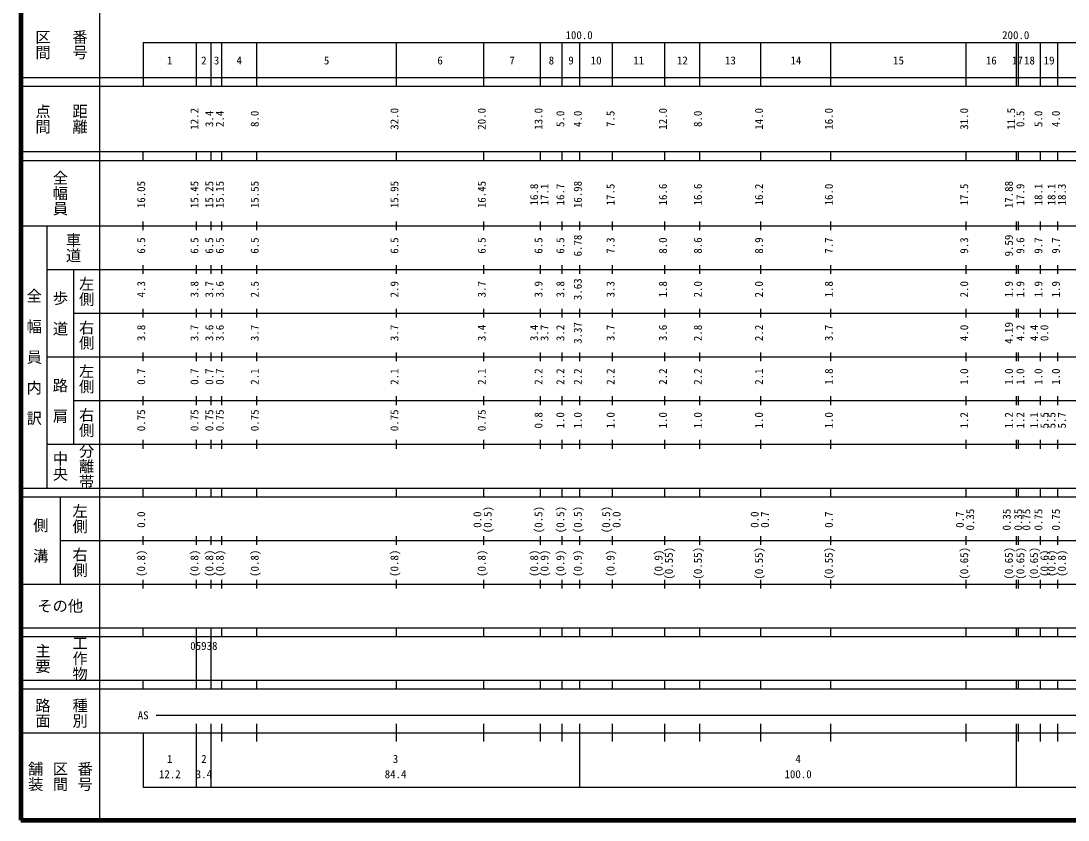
# Model space of a CAD drawing. Units: millimetres on the paper, enlarged 1000 times. Extents: x 40000 to 680000, y 20000 to 380000.
# Drawn here: x 40000 to 279833, y 20000 to 202909 of the extents above; entities that cross this region are included whole.
import ezdxf
from ezdxf.enums import TextEntityAlignment as Align

# ---------------------------------------------------------------- set-up
doc = ezdxf.new("R2010")
doc.units = ezdxf.units.MM
doc.header["$LTSCALE"] = 1000
doc.layers.add('M-TTL', color=2, linetype='Continuous', lineweight=140)
doc.layers.add('M-TTL-BAND', color=7, linetype='Continuous', lineweight=25)
doc.styles.add('@ＭＳ ゴシック', font='')
doc.styles.add('ＭＳ ゴシック', font='')
doc.styles.get('@ＭＳ ゴシック').set_extended_font_data('@MS Gothic')
doc.styles.get('ＭＳ ゴシック').set_extended_font_data('MS Gothic')

msp = doc.modelspace()

# ---------------------------------------------------------------- linework, layer by layer
at = {"layer": 'M-TTL'}
for p, q in [((40000, 380000), (40000, 20000)), ((40000, 20000), (680000, 20000))]:
    msp.add_line(p, q, dxfattribs=at)
at = {"layer": 'M-TTL-BAND'}
for p, q in [((58000, 370000), (58000, 20000)), ((68000, 198000), (579000, 198000)), ((68000, 198000), (68000, 188000)), ((80200, 188000), (80200, 198000)), ((83600, 188000), (83600, 198000)), ((86000, 188000), (86000, 198000)), ((94000, 188000), (94000, 198000)), ((126000, 188000), (126000, 198000)), ((146000, 188000), (146000, 198000)), ((159000, 188000), (159000, 198000)), ((164000, 188000), (164000, 198000)), ((168000, 188000), (168000, 198000)), ((175500, 188000), (175500, 198000)), ((187500, 188000), (187500, 198000)), ((195500, 188000), (195500, 198000)), ((209500, 188000), (209500, 198000)), ((225500, 188000), (225500, 198000)), ((256500, 188000), (256500, 198000)), ((268000, 188000), (268000, 198000)), ((268500, 188000), (268500, 198000)), ((273500, 188000), (273500, 198000)), ((277500, 188000), (277500, 198000)), ((40000, 190000), (579000, 190000)), ((40000, 188000), (579000, 188000)), ((40000, 173000), (579000, 173000)), ((68000, 171000), (68000, 173000)), ((80200, 171000), (80200, 173000)), ((83600, 171000), (83600, 173000)), ((86000, 171000), (86000, 173000)), ((94000, 171000), (94000, 173000)), ((126000, 171000), (126000, 173000)), ((146000, 171000), (146000, 173000)), ((159000, 171000), (159000, 173000)), ((164000, 171000), (164000, 173000)), ((168000, 171000), (168000, 173000)), ((175500, 171000), (175500, 173000)), ((187500, 171000), (187500, 173000)), ((195500, 171000), (195500, 173000)), ((209500, 171000), (209500, 173000)), ((225500, 171000), (225500, 173000)), ((256500, 171000), (256500, 173000)), ((268000, 171000), (268000, 173000)), ((268500, 171000), (268500, 173000)), ((273500, 171000), (273500, 173000)), ((277500, 171000), (277500, 173000)), ((40000, 171000), (579000, 171000)), ((40000, 156000), (579000, 156000)), ((46000, 96000), (46000, 156000)), ((68000, 155000), (68000, 157000)), ((80200, 155000), (80200, 157000)), ((83600, 155000), (83600, 157000)), ((86000, 155000), (86000, 157000)), ((94000, 155000), (94000, 157000)), ((126000, 155000), (126000, 157000)), ((146000, 155000), (146000, 157000)), ((159000, 155000), (159000, 157000)), ((164000, 155000), (164000, 157000)), ((168000, 155000), (168000, 157000)), ((175500, 155000), (175500, 157000)), ((187500, 155000), (187500, 157000)), ((195500, 155000), (195500, 157000)), ((209500, 155000), (209500, 157000)), ((225500, 155000), (225500, 157000)), ((256500, 155000), (256500, 157000)), ((268000, 155000), (268000, 157000)), ((268500, 155000), (268500, 157000)), ((273500, 155000), (273500, 157000)), ((277500, 155000), (277500, 157000)), ((68000, 145000), (68000, 147000)), ((80200, 145000), (80200, 147000)), ((83600, 145000), (83600, 147000)), ((86000, 145000), (86000, 147000)), ((94000, 145000), (94000, 147000)), ((126000, 145000), (126000, 147000)), ((146000, 145000), (146000, 147000)), ((159000, 145000), (159000, 147000)), ((164000, 145000), (164000, 147000)), ((168000, 145000), (168000, 147000)), ((175500, 145000), (175500, 147000)), ((187500, 145000), (187500, 147000)), ((195500, 145000), (195500, 147000)), ((209500, 145000), (209500, 147000)), ((225500, 145000), (225500, 147000)), ((256500, 145000), (256500, 147000)), ((268000, 145000), (268000, 147000)), ((268500, 145000), (268500, 147000)), ((273500, 145000), (273500, 147000)), ((277500, 145000), (277500, 147000)), ((46000, 146000), (579000, 146000)), ((52000, 146000), (52000, 106000)), ((68000, 135000), (68000, 137000)), ((80200, 135000), (80200, 137000)), ((83600, 135000), (83600, 137000)), ((86000, 135000), (86000, 137000)), ((94000, 135000), (94000, 137000)), ((126000, 135000), (126000, 137000)), ((146000, 135000), (146000, 137000)), ((159000, 135000), (159000, 137000)), ((164000, 135000), (164000, 137000)), ((168000, 135000), (168000, 137000)), ((175500, 135000), (175500, 137000)), ((187500, 135000), (187500, 137000)), ((195500, 135000), (195500, 137000)), ((209500, 135000), (209500, 137000)), ((225500, 135000), (225500, 137000)), ((256500, 135000), (256500, 137000)), ((268000, 135000), (268000, 137000)), ((268500, 135000), (268500, 137000)), ((273500, 135000), (273500, 137000)), ((277500, 135000), (277500, 137000)), ((52000, 136000), (579000, 136000)), ((46000, 126000), (579000, 126000)), ((68000, 125000), (68000, 127000)), ((80200, 125000), (80200, 127000)), ((83600, 125000), (83600, 127000)), ((86000, 125000), (86000, 127000)), ((94000, 125000), (94000, 127000)), ((126000, 125000), (126000, 127000)), ((146000, 125000), (146000, 127000)), ((159000, 125000), (159000, 127000)), ((164000, 125000), (164000, 127000)), ((168000, 125000), (168000, 127000)), ((175500, 125000), (175500, 127000)), ((187500, 125000), (187500, 127000)), ((195500, 125000), (195500, 127000)), ((209500, 125000), (209500, 127000)), ((225500, 125000), (225500, 127000)), ((256500, 125000), (256500, 127000)), ((268000, 125000), (268000, 127000)), ((268500, 125000), (268500, 127000)), ((273500, 125000), (273500, 127000)), ((277500, 125000), (277500, 127000)), ((52000, 116000), (579000, 116000)), ((68000, 115000), (68000, 117000)), ((80200, 115000), (80200, 117000)), ((83600, 115000), (83600, 117000)), ((86000, 115000), (86000, 117000)), ((94000, 115000), (94000, 117000)), ((126000, 115000), (126000, 117000)), ((146000, 115000), (146000, 117000)), ((159000, 115000), (159000, 117000)), ((164000, 115000), (164000, 117000)), ((168000, 115000), (168000, 117000)), ((175500, 115000), (175500, 117000)), ((187500, 115000), (187500, 117000)), ((195500, 115000), (195500, 117000)), ((209500, 115000), (209500, 117000)), ((225500, 115000), (225500, 117000)), ((256500, 115000), (256500, 117000)), ((268000, 115000), (268000, 117000)), ((268500, 115000), (268500, 117000)), ((273500, 115000), (273500, 117000)), ((277500, 115000), (277500, 117000)), ((46000, 106000), (579000, 106000)), ((68000, 105000), (68000, 107000)), ((80200, 105000), (80200, 107000)), ((83600, 105000), (83600, 107000)), ((86000, 105000), (86000, 107000)), ((94000, 105000), (94000, 107000)), ((126000, 105000), (126000, 107000)), ((146000, 105000), (146000, 107000)), ((159000, 105000), (159000, 107000)), ((164000, 105000), (164000, 107000)), ((168000, 105000), (168000, 107000)), ((175500, 105000), (175500, 107000)), ((187500, 105000), (187500, 107000)), ((195500, 105000), (195500, 107000)), ((209500, 105000), (209500, 107000)), ((225500, 105000), (225500, 107000)), ((256500, 105000), (256500, 107000)), ((268000, 105000), (268000, 107000)), ((268500, 105000), (268500, 107000)), ((273500, 105000), (273500, 107000)), ((277500, 105000), (277500, 107000)), ((40000, 96000), (579000, 96000)), ((68000, 94000), (68000, 96000)), ((80200, 94000), (80200, 96000)), ((83600, 94000), (83600, 96000)), ((86000, 94000), (86000, 96000)), ((94000, 94000), (94000, 96000)), ((126000, 94000), (126000, 96000)), ((146000, 94000), (146000, 96000)), ((159000, 94000), (159000, 96000)), ((164000, 94000), (164000, 96000)), ((168000, 94000), (168000, 96000)), ((175500, 94000), (175500, 96000)), ((187500, 94000), (187500, 96000)), ((195500, 94000), (195500, 96000)), ((209500, 94000), (209500, 96000)), ((225500, 94000), (225500, 96000)), ((256500, 94000), (256500, 96000)), ((268000, 94000), (268000, 96000)), ((268500, 94000), (268500, 96000)), ((273500, 94000), (273500, 96000)), ((277500, 94000), (277500, 96000)), ((40000, 94000), (579000, 94000)), ((49000, 94000), (49000, 74000)), ((49000, 84000), (579000, 84000)), ((68000, 83000), (68000, 85000)), ((80200, 83000), (80200, 85000)), ((83600, 83000), (83600, 85000)), ((86000, 83000), (86000, 85000)), ((94000, 83000), (94000, 85000)), ((126000, 83000), (126000, 85000)), ((146000, 83000), (146000, 85000)), ((159000, 83000), (159000, 85000)), ((164000, 83000), (164000, 85000)), ((168000, 83000), (168000, 85000)), ((175500, 83000), (175500, 85000)), ((187500, 83000), (187500, 85000)), ((195500, 83000), (195500, 85000)), ((209500, 83000), (209500, 85000)), ((225500, 83000), (225500, 85000)), ((256500, 83000), (256500, 85000)), ((268000, 83000), (268000, 85000)), ((268500, 83000), (268500, 85000)), ((273500, 83000), (273500, 85000)), ((277500, 83000), (277500, 85000)), ((68000, 73000), (68000, 75000)), ((80200, 73000), (80200, 75000)), ((83600, 73000), (83600, 75000)), ((86000, 73000), (86000, 75000)), ((94000, 73000), (94000, 75000)), ((126000, 73000), (126000, 75000)), ((146000, 73000), (146000, 75000)), ((159000, 73000), (159000, 75000)), ((164000, 73000), (164000, 75000)), ((168000, 73000), (168000, 75000)), ((175500, 73000), (175500, 75000)), ((187500, 73000), (187500, 75000)), ((195500, 73000), (195500, 75000)), ((209500, 73000), (209500, 75000)), ((225500, 73000), (225500, 75000)), ((256500, 73000), (256500, 75000)), ((268000, 73000), (268000, 75000)), ((268500, 73000), (268500, 75000)), ((273500, 73000), (273500, 75000)), ((277500, 73000), (277500, 75000)), ((40000, 74000), (579000, 74000)), ((40000, 64000), (579000, 64000)), ((68000, 62000), (68000, 64000)), ((80200, 62000), (80200, 64000)), ((83600, 62000), (83600, 64000)), ((86000, 62000), (86000, 64000)), ((94000, 62000), (94000, 64000)), ((126000, 62000), (126000, 64000)), ((146000, 62000), (146000, 64000)), ((159000, 62000), (159000, 64000)), ((164000, 62000), (164000, 64000)), ((168000, 62000), (168000, 64000)), ((175500, 62000), (175500, 64000)), ((187500, 62000), (187500, 64000)), ((195500, 62000), (195500, 64000)), ((209500, 62000), (209500, 64000)), ((225500, 62000), (225500, 64000)), ((256500, 62000), (256500, 64000)), ((268000, 62000), (268000, 64000)), ((268500, 62000), (268500, 64000)), ((273500, 62000), (273500, 64000)), ((277500, 62000), (277500, 64000)), ((40000, 62000), (579000, 62000)), ((80200, 52000), (80200, 62000)), ((83600, 52000), (83600, 62000)), ((40000, 52000), (579000, 52000)), ((68000, 50000), (68000, 52000)), ((80200, 50000), (80200, 52000)), ((83600, 50000), (83600, 52000)), ((86000, 50000), (86000, 52000)), ((94000, 50000), (94000, 52000)), ((126000, 50000), (126000, 52000)), ((146000, 50000), (146000, 52000)), ((159000, 50000), (159000, 52000)), ((164000, 50000), (164000, 52000)), ((168000, 50000), (168000, 52000)), ((175500, 50000), (175500, 52000)), ((187500, 50000), (187500, 52000)), ((195500, 50000), (195500, 52000)), ((209500, 50000), (209500, 52000)), ((225500, 50000), (225500, 52000)), ((256500, 50000), (256500, 52000)), ((268000, 50000), (268000, 52000)), ((268500, 50000), (268500, 52000)), ((273500, 50000), (273500, 52000)), ((277500, 50000), (277500, 52000)), ((40000, 50000), (579000, 50000)), ((71000, 44000), (572000, 44000)), ((80200, 27500), (80200, 42000)), ((83600, 27500), (83600, 42000)), ((86000, 38000), (86000, 42000)), ((94000, 38000), (94000, 42000)), ((126000, 38000), (126000, 42000)), ((146000, 38000), (146000, 42000)), ((159000, 38000), (159000, 42000)), ((164000, 38000), (164000, 42000)), ((168000, 27500), (168000, 42000)), ((175500, 38000), (175500, 42000)), ((187500, 38000), (187500, 42000)), ((195500, 38000), (195500, 42000)), ((209500, 38000), (209500, 42000)), ((225500, 38000), (225500, 42000)), ((256500, 38000), (256500, 42000)), ((268000, 27500), (268000, 42000)), ((268500, 38000), (268500, 42000)), ((273500, 38000), (273500, 42000)), ((277500, 38000), (277500, 42000)), ((40000, 40000), (579000, 40000)), ((68000, 40000), (68000, 27500)), ((68000, 27500), (579000, 27500))]:
    msp.add_line(p, q, dxfattribs=at)

# ---------------------------------------------------------------- texts
at = {"layer": 'M-TTL-BAND', "style": '@ＭＳ ゴシック'}
for s, p in [('区間', (45000, 197500)), ('番号', (53500, 197500)), ('点間', (45000, 180500)), ('距離', (53500, 180500)), ('全幅員', (49000, 163500)), ('車道', (52000, 151000)), ('左側', (55000, 141000)), ('全\u3000幅\u3000員\u3000内\u3000訳', (43000, 126000)), ('歩\u3000道', (49000, 136000)), ('右側', (55000, 131000)), ('左側', (55000, 121000)), ('路\u3000肩', (49000, 116000)), ('右側', (55000, 111000)), ('分離帯', (55000, 101000)), ('中央', (49000, 101000)), ('左側', (53500, 89000)), ('側\u3000溝', (44500, 84000)), ('右側', (53500, 79000)), ('主要', (45000, 57000)), ('工作物', (53500, 57000)), ('路面', (45000, 44500)), ('種別', (53500, 44500)), ('舗装', (43333, 30000)), ('区間', (49000, 30000)), ('番号', (54667, 30000))]:
    msp.add_text(s, height=2566, rotation=270, dxfattribs=at).set_placement(p, align=Align.MIDDLE_CENTER)
at = {"layer": 'M-TTL-BAND', "style": 'ＭＳ ゴシック'}
for s, p in [('100.0', (167844, 198195)), ('200.0', (267844, 198195)), ('1', (74100, 192405)), ('2', (81900, 192405)), ('3', (84800, 192405)), ('4', (90000, 192405)), ('5', (110000, 192405)), ('6', (136000, 192405)), ('7', (152500, 192405)), ('8', (161500, 192405)), ('9', (166000, 192405)), ('10', (171750, 192405)), ('11', (181500, 192405)), ('12', (191500, 192405)), ('13', (202500, 192405)), ('14', (217500, 192405)), ('15', (241000, 192405)), ('16', (262250, 192405)), ('17', (268250, 192405)), ('18', (271000, 192405)), ('19', (275500, 192405)), ('AS', (68000, 42500)), ('1', (74100, 32523)), ('2', (81900, 32523)), ('3', (125800, 32523)), ('4', (218000, 32523)), ('12.2', (74100, 29033)), ('3.4', (81900, 29033)), ('84.4', (125800, 29033)), ('100.0', (218000, 29033))]:
    msp.add_text(s, height=1833, dxfattribs=at).set_placement(p, align=Align.BOTTOM_CENTER)
for s, p in [('12.2', (81200, 180500)), ('3.4', (84600, 180500)), ('2.4', (87000, 180500)), ('32.0', (127000, 180500)), ('20.0', (147000, 180500)), ('13.0', (160000, 180500)), ('12.0', (188500, 180500)), ('14.0', (210500, 180500)), ('16.0', (226500, 180500)), ('31.0', (257500, 180500)), ('11.5', (268250, 180500)), ('8.0', (95000, 180500)), ('5.0', (165000, 180500)), ('4.0', (169000, 180500)), ('7.5', (176500, 180500)), ('8.0', (196500, 180500)), ('0.5', (270365, 180500)), ('5.0', (274500, 180500)), ('4.0', (278500, 180500)), ('16.05', (69000, 163174)), ('15.45', (81200, 163174)), ('15.25', (84600, 163174)), ('15.15', (87000, 163174)), ('15.55', (95000, 163174)), ('15.95', (127000, 163174)), ('16.45', (147000, 163174)), ('16.8', (159000, 163174)), ('17.1', (161370, 163174)), ('16.7', (165000, 163174)), ('16.98', (169000, 163174)), ('17.5', (176500, 163174)), ('16.6', (188500, 163174)), ('16.6', (196500, 163174)), ('16.2', (210500, 163174)), ('16.0', (226500, 163174)), ('17.5', (257500, 163174)), ('17.88', (267731, 163174)), ('17.9', (270365, 163174)), ('18.1', (274500, 163174)), ('18.1', (277500, 163174)), ('18.3', (279870, 163174)), ('6.78', (169000, 151500)), ('9.59', (267731, 151500)), ('6.5', (69000, 151500)), ('6.5', (81200, 151500)), ('6.5', (84600, 151500)), ('6.5', (87000, 151500)), ('6.5', (95000, 151500)), ('6.5', (127000, 151500)), ('6.5', (147000, 151500)), ('6.5', (160000, 151500)), ('6.5', (165000, 151500)), ('7.3', (176500, 151500)), ('8.0', (188500, 151500)), ('8.6', (196500, 151500)), ('8.9', (210500, 151500)), ('7.7', (226500, 151500)), ('9.3', (257500, 151500)), ('9.6', (270365, 151500)), ('9.7', (274500, 151500)), ('9.7', (278500, 151500)), ('4.3', (69000, 141500)), ('3.8', (81200, 141500)), ('3.7', (84600, 141500)), ('3.6', (87000, 141500)), ('2.5', (95000, 141500)), ('2.9', (127000, 141500)), ('3.7', (147000, 141500)), ('3.9', (160000, 141500)), ('3.8', (165000, 141500)), ('3.63', (169000, 141500)), ('3.3', (176500, 141500)), ('1.8', (188500, 141500)), ('2.0', (196500, 141500)), ('2.0', (210500, 141500)), ('1.8', (226500, 141500)), ('2.0', (257500, 141500)), ('1.9', (267731, 141500)), ('1.9', (270365, 141500)), ('1.9', (274500, 141500)), ('1.9', (278500, 141500)), ('3.8', (69000, 131500)), ('3.7', (81200, 131500)), ('3.6', (84600, 131500)), ('3.6', (87000, 131500)), ('3.7', (95000, 131500)), ('3.7', (127000, 131500)), ('3.4', (147000, 131500)), ('3.4', (159000, 131500)), ('3.7', (161370, 131500)), ('3.2', (165000, 131500)), ('3.37', (169000, 131500)), ('3.7', (176500, 131500)), ('3.6', (188500, 131500)), ('2.8', (196500, 131500)), ('2.2', (210500, 131500)), ('3.7', (226500, 131500)), ('4.0', (257500, 131500)), ('4.19', (267731, 131500)), ('4.2', (270365, 131500)), ('4.4', (273500, 131500)), ('0.0', (275870, 131500)), ('0.7', (69000, 121500)), ('0.7', (81200, 121500)), ('0.7', (84600, 121500)), ('0.7', (87000, 121500)), ('2.1', (95000, 121500)), ('2.1', (127000, 121500)), ('2.1', (147000, 121500)), ('2.2', (160000, 121500)), ('2.2', (165000, 121500)), ('2.2', (169000, 121500)), ('2.2', (176500, 121500)), ('2.2', (188500, 121500)), ('2.2', (196500, 121500)), ('2.1', (210500, 121500)), ('1.8', (226500, 121500)), ('1.0', (257500, 121500)), ('1.0', (267731, 121500)), ('1.0', (270365, 121500)), ('1.0', (274500, 121500)), ('1.0', (278500, 121500)), ('0.75', (69000, 111500)), ('0.75', (81200, 111500)), ('0.75', (84600, 111500)), ('0.75', (87000, 111500)), ('0.75', (95000, 111500)), ('0.75', (127000, 111500)), ('0.75', (147000, 111500)), ('0.8', (160000, 111500)), ('1.0', (165000, 111500)), ('1.0', (169000, 111500)), ('1.0', (176500, 111500)), ('1.0', (188500, 111500)), ('1.0', (196500, 111500)), ('1.0', (210500, 111500)), ('1.0', (226500, 111500)), ('1.2', (257500, 111500)), ('1.2', (267731, 111500)), ('1.2', (270365, 111500)), ('1.1', (273500, 111500)), ('5.5', (275870, 111500)), ('5.5', (277500, 111500)), ('5.7', (279870, 111500)), ('(0.5)', (148370, 88764)), ('(0.5)', (160000, 88764)), ('(0.5)', (165000, 88764)), ('(0.5)', (169000, 88764)), ('(0.5)', (175500, 88764)), ('0.0', (69000, 88764)), ('0.0', (146000, 88764)), ('0.0', (177870, 88764)), ('0.0', (209500, 88764)), ('0.7', (211870, 88764)), ('0.7', (226500, 88764)), ('0.7', (256500, 88764)), ('0.35', (258870, 88764)), ('0.35', (267231, 88764)), ('0.35', (269865, 88764)), ('0.75', (271735, 88764)), ('0.75', (274500, 88764)), ('0.75', (278500, 88764)), ('(0.55)', (189870, 78764)), ('(0.55)', (196500, 78764)), ('(0.55)', (210500, 78764)), ('(0.55)', (226500, 78764)), ('(0.65)', (257500, 78764)), ('(0.65)', (267731, 78764)), ('(0.65)', (270365, 78764)), ('(0.65)', (273500, 78764)), ('(0.8)', (69000, 78764)), ('(0.8)', (81200, 78764)), ('(0.8)', (84600, 78764)), ('(0.8)', (87000, 78764)), ('(0.8)', (95000, 78764)), ('(0.8)', (127000, 78764)), ('(0.8)', (147000, 78764)), ('(0.8)', (159000, 78764)), ('(0.9)', (161370, 78764)), ('(0.9)', (165000, 78764)), ('(0.9)', (169000, 78764)), ('(0.9)', (176500, 78764)), ('(0.9)', (187500, 78764)), ('(0.6)', (275870, 78764)), ('(0.6)', (277500, 78764)), ('(0.8)', (279870, 78764))]:
    msp.add_text(s, height=1833, rotation=90, dxfattribs=at).set_placement(p, align=Align.BOTTOM_CENTER)
msp.add_text('その他', height=2566, dxfattribs=at).set_placement((49000, 69000), align=Align.MIDDLE_CENTER)
msp.add_text('05938', height=1833, dxfattribs=at).set_placement((78775, 58405), align=Align.BOTTOM_LEFT)

doc.saveas('drawing.dxf')
